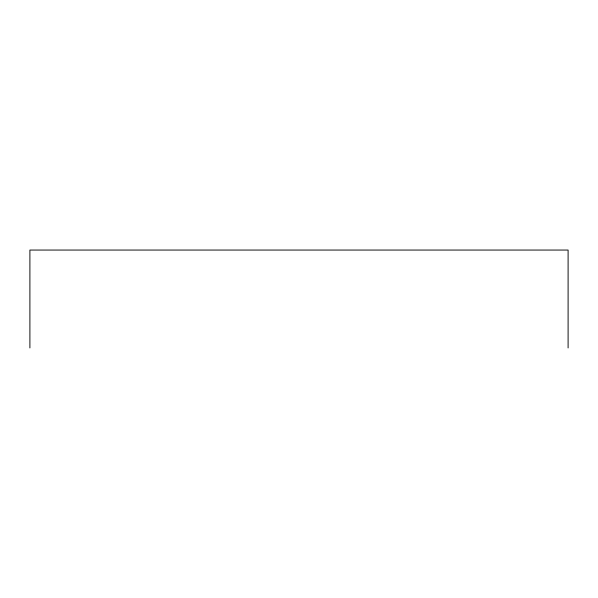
<?xml version="1.0" encoding="UTF-8"?>
<svg xmlns="http://www.w3.org/2000/svg" width="598" height="598" viewBox="0 0 598 598"><rect width="100%" height="100%" fill="white"/><g stroke="black" fill="none" stroke-linecap="round" stroke-linejoin="round"><path stroke-width="0.9" d="M568.1 347.946L568.1 250.054L29.9 250.054L29.9 347.946"/></g></svg>
